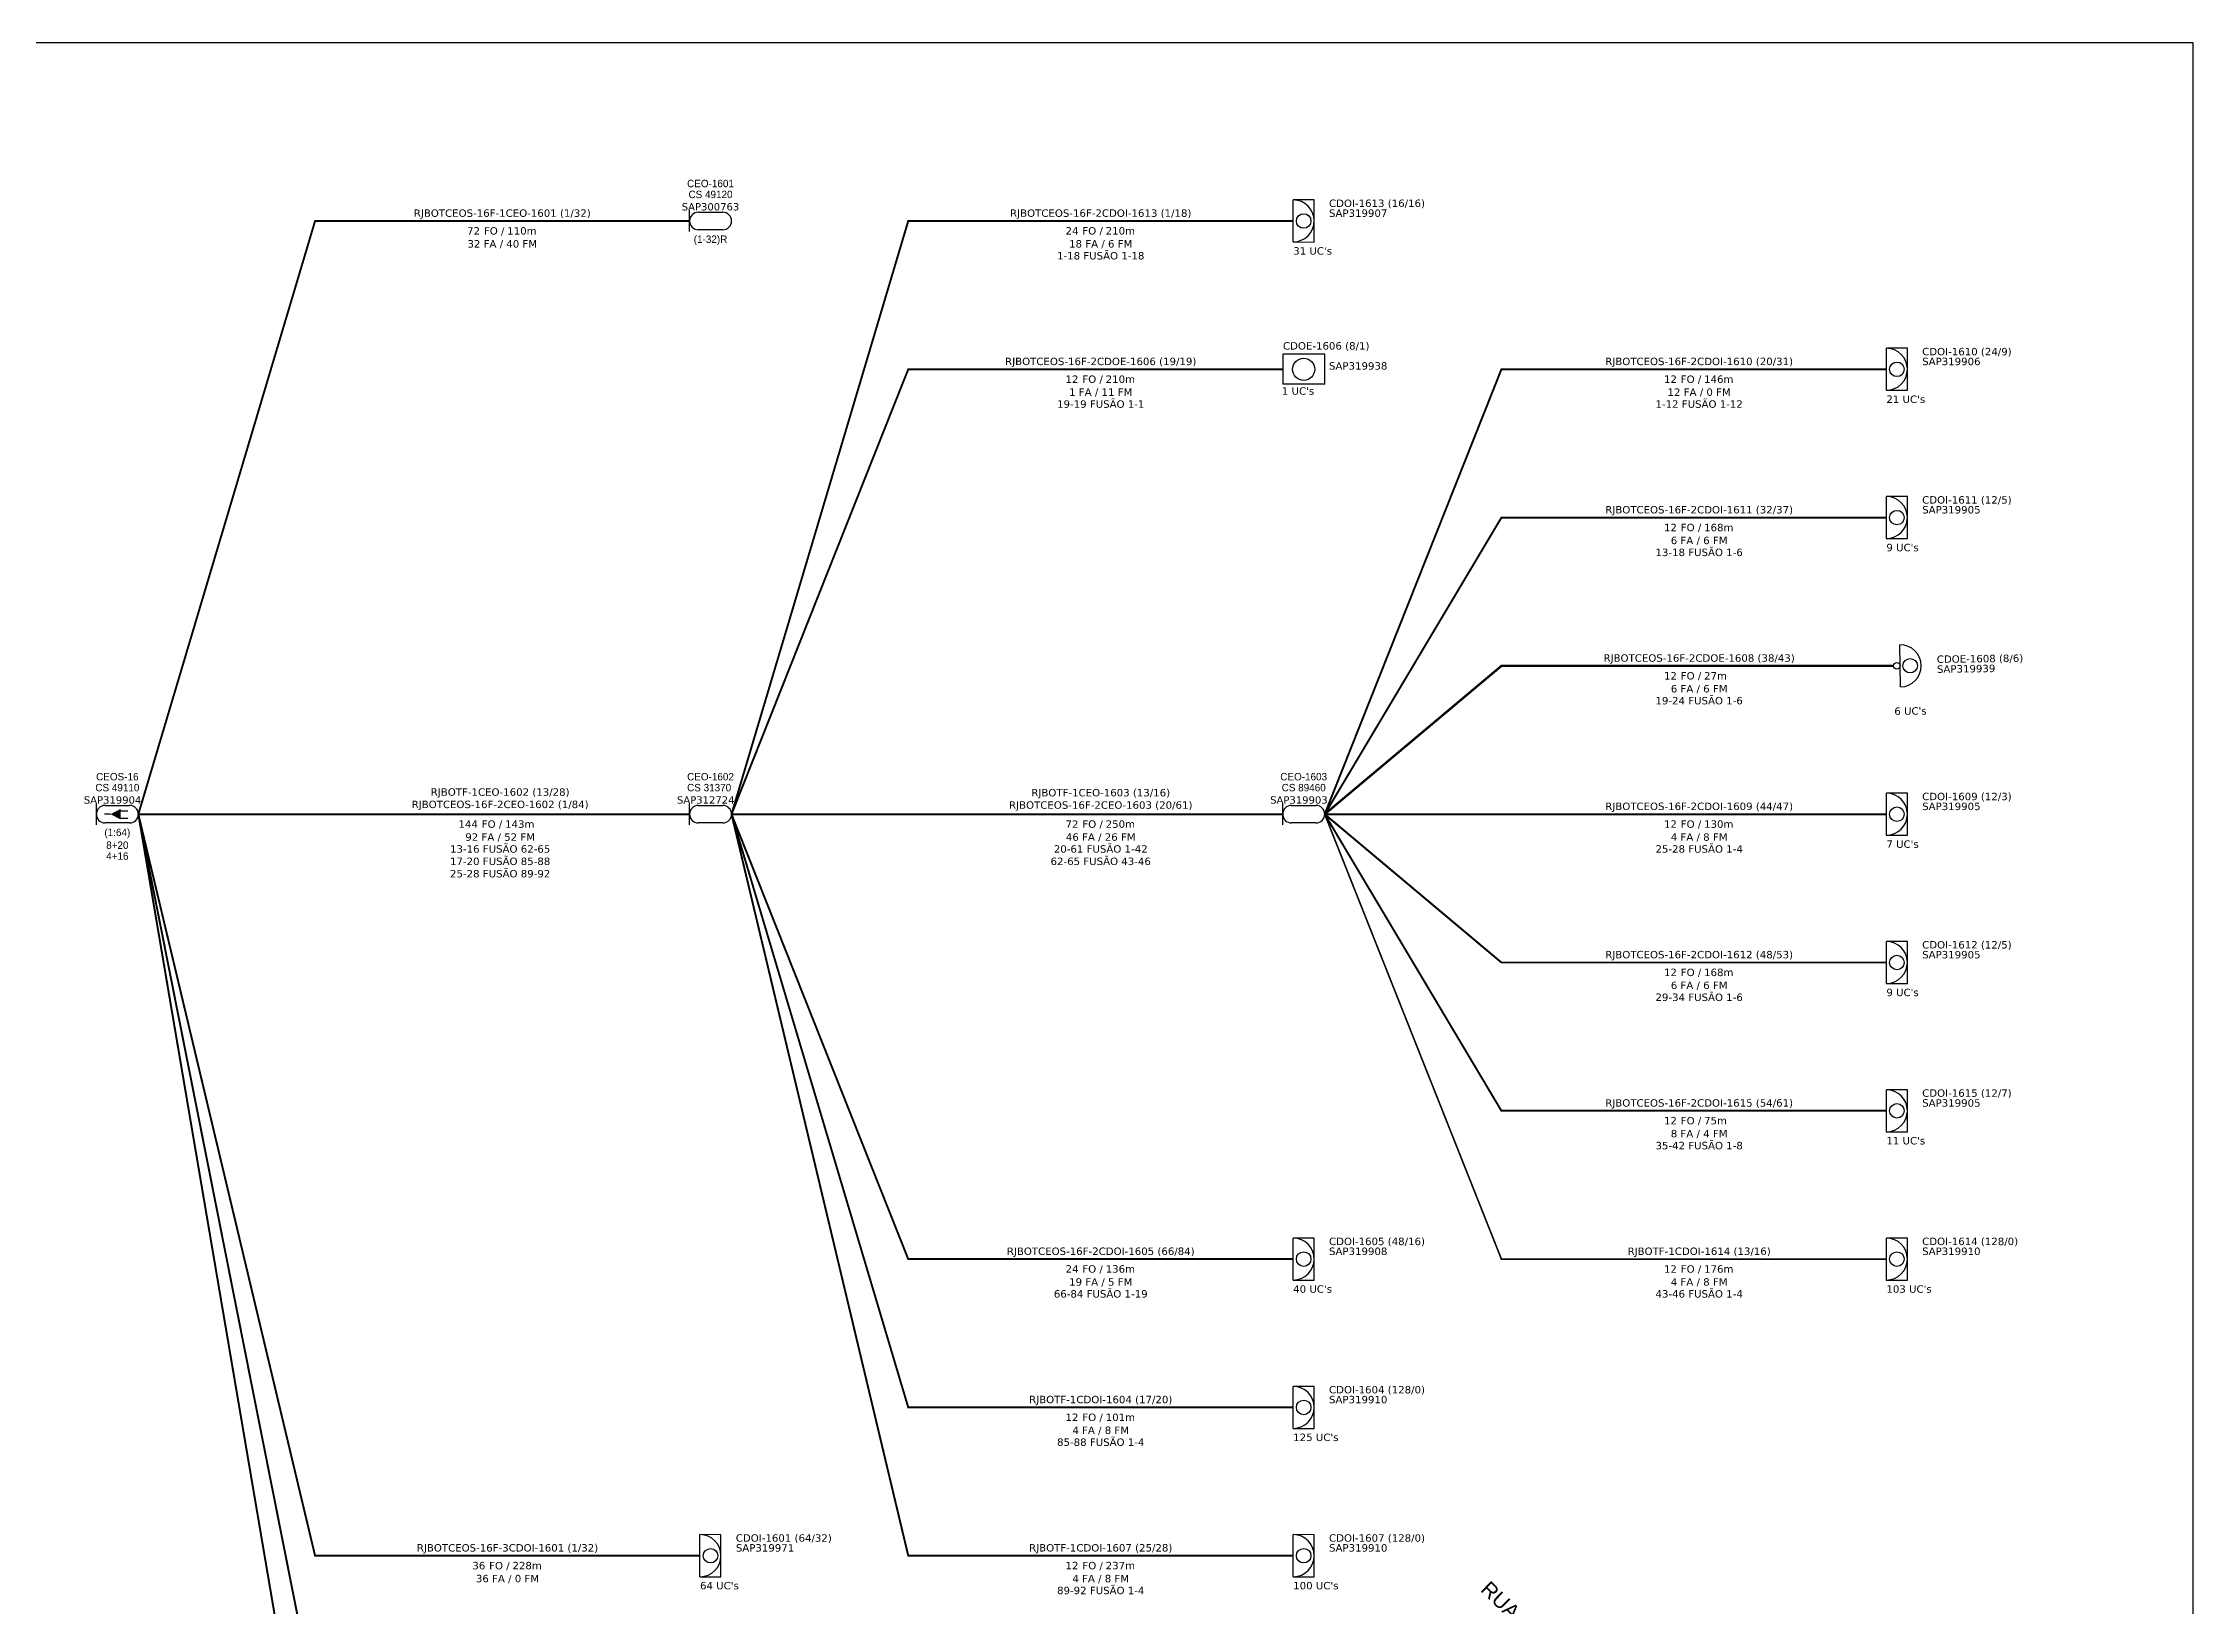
# Model space of a CAD drawing. Header units: millimetres. Extents: x -675 to 164, y 247 to 841.
# Drawn here: x -271.3 to 163.7, y 524.2 to 840.6 of the extents above; entities that cross this region are included whole.
import ezdxf
from ezdxf.enums import TextEntityAlignment as Align

# ---------------------------------------------------------------- set-up
doc = ezdxf.new("R2010")
doc.units = ezdxf.units.MM
doc.header["$LTSCALE"] = 0.1
doc.header["$MEASUREMENT"] = 0
for name, color, linetype in [('CD a instalar', 1, 'Continuous'), ('CDO_POSTE', 1, 'Continuous'), ('CDOE', 1, 'Continuous'), ('CDOI', 1, 'Continuous'), ('CEO', 1, 'Continuous'), ('CEOS', 1, 'Continuous'), ('LAYOUT', 7, 'Continuous'), ('MUB_SEGMENTO', 7, 'Continuous')]:
    doc.layers.add(name, color=color, linetype=linetype)
doc.layers.add('Texto_Cabos', color=1, linetype='Continuous', lineweight=20)
doc.styles.add('siredit', font='verdana.ttf')
doc.styles.get("Standard").update_dxf_attribs({"font": 'arial.ttf'})
doc.styles.add('Style-font000', font='font000.shx')
doc.linetypes.add('FENCELINE1', pattern='A,0.25,-0.1,[133,ltypeshp.shx,S=0.1,R=0,X=-0.1,Y=0],-0.1,1', length=1.45)

msp = doc.modelspace()

# ---------------------------------------------------------------- linework, layer by layer
msp.add_lwpolyline([(-674.88, 246.56), (163.69, 246.56), (163.69, 840.56), (-674.88, 840.56), (-674.88, 246.56)])
at = {"layer": 'CD a instalar', "color": 0, "linetype": 'Continuous', "const_width": 0.4}
for points in [[(-251.97, 684.55), (-216.22, 804.55), (-140.47, 804.55)], [(-131.97, 684.55), (-96.22, 774.55), (-20.47, 774.55)], [(-11.97, 684.55), (23.78, 774.55), (101.65, 774.55)], [(-11.97, 684.55), (23.78, 744.55), (101.65, 744.55)], [(-251.97, 684.55), (-216.22, 534.55), (-138.35, 534.55)], [(-251.97, 684.55), (-216.22, 504.55), (-138.35, 504.56)], [(-251.97, 684.55), (-216.22, 474.55), (-138.35, 474.56)], [(-251.97, 684.55), (-212.15, 684.55), (-140.47, 684.55)], [(-131.97, 684.55), (-96.22, 684.55), (-20.47, 684.55)], [(-131.97, 684.55), (-96.22, 594.55), (-18.35, 594.56)], [(-131.97, 684.55), (-96.22, 564.55), (-18.35, 564.55)], [(-131.97, 684.55), (-96.22, 534.55), (-18.34, 534.56)], [(-11.97, 684.55), (23.78, 684.55), (101.65, 684.55)], [(-11.97, 684.55), (23.78, 654.55), (101.65, 654.55)], [(-11.97, 684.55), (23.78, 624.55), (101.65, 624.56)]]:
    msp.add_lwpolyline(points, dxfattribs=at)
at = {"layer": 'CD a instalar', "color": 1, "linetype": 'Continuous', "const_width": 0.4}
msp.add_lwpolyline([(-131.97, 684.55), (-96.22, 804.55), (-18.35, 804.56)], dxfattribs=at)
at = {"layer": 'CDO_POSTE', "color": 0}
msp.add_lwpolyline([(104.51, 710.31), (104.4, 718.81)], dxfattribs=at)
for centre, radius in [((103.78, 714.55), 0.665), ((106.47, 714.59), 1.47)]:
    msp.add_circle(centre, radius, dxfattribs=at)
msp.add_arc((104.45, 714.56), 4.25, 270.7366, 90.7366, dxfattribs=at)
at = {"layer": 'CDOE', "color": 0}
for p, q in [((-11.97, 777.58), (-20.47, 777.58)), ((-20.47, 777.58), (-20.47, 771.53)), ((-11.97, 771.53), (-11.97, 777.58)), ((-11.97, 771.53), (-20.47, 771.53))]:
    msp.add_line(p, q, dxfattribs=at)
msp.add_circle((-16.22, 774.55), 2.24, dxfattribs=at)
at = {"layer": 'CDOI', "color": 1}
for p, q in [((-14.1, 808.8), (-18.35, 808.81)), ((-14.1, 800.3), (-14.1, 808.8)), ((-18.35, 800.31), (-14.1, 800.3))]:
    msp.add_line(p, q, dxfattribs=at)
at = {"layer": 'CDOI', "color": 0}
for p, q in [((105.9, 778.8), (101.65, 778.81)), ((105.9, 770.3), (105.9, 778.8)), ((101.65, 770.31), (105.9, 770.3)), ((105.9, 748.8), (101.65, 748.81)), ((105.9, 740.3), (105.9, 748.8)), ((101.65, 740.31), (105.9, 740.3)), ((105.9, 688.8), (101.65, 688.81)), ((105.9, 680.3), (105.9, 688.8)), ((101.65, 680.31), (105.9, 680.3)), ((105.9, 658.8), (101.65, 658.81)), ((105.9, 650.3), (105.9, 658.8)), ((101.65, 650.31), (105.9, 650.3)), ((105.9, 628.8), (101.65, 628.81)), ((105.9, 620.3), (105.9, 628.8)), ((101.65, 620.31), (105.9, 620.3)), ((-14.1, 598.8), (-18.35, 598.81)), ((-14.1, 590.3), (-14.1, 598.8)), ((105.9, 598.8), (101.65, 598.81)), ((105.9, 590.3), (105.9, 598.8)), ((-18.35, 590.31), (-14.1, 590.3)), ((101.65, 590.31), (105.9, 590.3)), ((-14.1, 568.8), (-18.35, 568.81)), ((-14.1, 560.3), (-14.1, 568.8)), ((-18.35, 560.31), (-14.1, 560.3)), ((-134.1, 538.8), (-138.35, 538.81)), ((-134.1, 530.3), (-134.1, 538.8)), ((-14.09, 538.8), (-18.34, 538.81)), ((-14.1, 530.3), (-14.09, 538.8)), ((-138.35, 530.31), (-134.1, 530.3)), ((-18.35, 530.31), (-14.1, 530.3))]:
    msp.add_line(p, q, dxfattribs=at)
at = {"layer": 'CDOI'}
msp.add_lwpolyline([(-18.35, 800.31), (-18.35, 808.81)], dxfattribs=at)
at = {"layer": 'CDOI', "color": 0}
for points in [[(101.65, 770.31), (101.65, 778.81)], [(101.65, 740.31), (101.65, 748.81)], [(101.65, 680.31), (101.65, 688.81)], [(101.65, 650.31), (101.65, 658.81)], [(101.65, 620.31), (101.65, 628.81)], [(-18.35, 590.31), (-18.35, 598.81)], [(101.65, 590.31), (101.65, 598.81)], [(-18.35, 560.31), (-18.35, 568.81)], [(-138.35, 530.31), (-138.35, 538.81)], [(-18.35, 530.31), (-18.34, 538.81)]]:
    msp.add_lwpolyline(points, dxfattribs=at)
at = {"layer": 'CDOI', "color": 1}
msp.add_circle((-16.22, 804.55), 1.47, dxfattribs=at)
at = {"layer": 'CDOI', "color": 0}
for centre in [(103.78, 774.55), (103.78, 744.55), (103.78, 684.55), (103.78, 654.55), (103.78, 624.55), (-16.22, 594.55), (103.78, 594.55), (-16.22, 564.55), (-136.22, 534.55), (-16.22, 534.55)]:
    msp.add_circle(centre, 1.47, dxfattribs=at)
at = {"layer": 'CDOI', "color": 1}
msp.add_arc((-18.35, 804.56), 4.25, 269.9724, 89.9724, dxfattribs=at)
at = {"layer": 'CDOI', "color": 0}
for centre in [(101.65, 774.56), (101.65, 744.56), (101.65, 684.56), (101.65, 654.56), (101.65, 624.56), (-18.35, 594.56), (101.65, 594.56), (-18.35, 564.56), (-138.35, 534.56), (-18.34, 534.56)]:
    msp.add_arc(centre, 4.25, 269.9724, 89.9724, dxfattribs=at)
at = {"layer": 'CEO', "color": 0}
for p, q in [((-138.7, 806.32), (-133.74, 806.32)), ((-133.74, 802.79), (-138.7, 802.79)), ((-18.7, 686.32), (-13.74, 686.32)), ((-13.74, 682.79), (-18.7, 682.79))]:
    msp.add_line(p, q, dxfattribs=at)
at = {"layer": 'CEO', "color": 5}
for p, q in [((-138.7, 686.32), (-133.74, 686.32)), ((-133.74, 682.79), (-138.7, 682.79))]:
    msp.add_line(p, q, dxfattribs=at)
at = {"layer": 'CEO', "color": 0}
for points in [[(-140.47, 802.42), (-140.47, 806.69)], [(-20.47, 682.42), (-20.47, 686.69)]]:
    msp.add_lwpolyline(points, dxfattribs=at)
at = {"layer": 'CEO', "color": 5}
msp.add_lwpolyline([(-140.47, 682.42), (-140.47, 686.69)], dxfattribs=at)
at = {"layer": 'CEO', "color": 0}
for centre, start, end in [((-138.7, 804.55), 90, 270), ((-133.74, 804.55), 270, 90), ((-18.7, 684.55), 90, 270), ((-13.74, 684.55), 270, 90)]:
    msp.add_arc(centre, 1.77, start, end, dxfattribs=at)
at = {"layer": 'CEO', "color": 5}
for centre, start, end in [((-138.7, 684.55), 90, 270), ((-133.74, 684.55), 270, 90)]:
    msp.add_arc(centre, 1.77, start, end, dxfattribs=at)
at = {"layer": 'CEOS', "color": 0}
for p, q in [((-258.7, 686.32), (-253.74, 686.32)), ((-253.74, 682.79), (-258.7, 682.79))]:
    msp.add_line(p, q, dxfattribs=at)
for points in [[(-260.47, 682.42), (-260.47, 686.69)], [(-257.59, 684.55), (-258.79, 684.55)], [(-255.64, 685.26), (-254.13, 685.26)], [(-255.64, 683.78), (-254.13, 683.78)]]:
    msp.add_lwpolyline(points, dxfattribs=at)
msp.add_lwpolyline([(-257.59, 684.55, 0, 2.18, 0), (-255.54, 684.55, 2.18, 2.18, 0)], format="xyseb", dxfattribs=at)
for centre, start, end in [((-258.7, 684.55), 90, 270), ((-253.74, 684.55), 270, 90)]:
    msp.add_arc(centre, 1.77, start, end, dxfattribs=at)
at = {"layer": 'LAYOUT', "color": 0, "linetype": 'FENCELINE1', "ltscale": 0.05}
for points, const_width in [([(-11.97, 684.55), (23.78, 714.55), (103.11, 714.55)], 0.471), ([(-11.97, 684.55), (23.78, 594.55), (101.65, 594.55)], 0.332)]:
    msp.add_lwpolyline(points, dxfattribs=dict(at, const_width=const_width))

# ---------------------------------------------------------------- texts
at = {"layer": 'CDO_POSTE', "color": 0, "lineweight": 40, "style": 'siredit'}
for s, p in [('CDOE-1608 (8/6)', (111.86, 715.9)), ('SAP319939', (111.89, 713.9)), ("6 UC's", (103.26, 705.39))]:
    msp.add_text(s, height=1.5, rotation=0.7366, dxfattribs=at).set_placement(p, align=Align.MIDDLE_LEFT)
at = {"layer": 'CDOE', "color": 0, "lineweight": 40, "style": 'siredit'}
for s, p in [('CDOE-1606 (8/1)', (-20.41, 779.29)), ('SAP319938', (-11.1, 775.24)), ("1 UC's", (-20.63, 770.16))]:
    msp.add_text(s, height=1.5, dxfattribs=at).set_placement(p, align=Align.MIDDLE_LEFT)
at = {"layer": 'CDOI', "color": 1, "lineweight": 40, "style": 'siredit'}
for s, p in [('CDOI-1613 (16/16)', (-11.1, 808.14)), ('SAP319907', (-11.1, 806.14)), ("31 UC's", (-18.34, 798.5))]:
    msp.add_text(s, height=1.5, rotation=359.9724, dxfattribs=at).set_placement(p, align=Align.MIDDLE_LEFT)
at = {"layer": 'CDOI', "color": 0, "lineweight": 40, "style": 'siredit'}
for s, p in [('CDOI-1610 (24/9)', (108.9, 778.14)), ('SAP319906', (108.9, 776.14)), ("21 UC's", (101.66, 768.5)), ('CDOI-1611 (12/5)', (108.9, 748.14)), ('SAP319905', (108.9, 746.14)), ("9 UC's", (101.66, 738.5)), ('CDOI-1609 (12/3)', (108.9, 688.14)), ('SAP319905', (108.9, 686.14)), ("7 UC's", (101.66, 678.5)), ('CDOI-1612 (12/5)', (108.9, 658.14)), ('SAP319905', (108.9, 656.14)), ("9 UC's", (101.66, 648.5)), ('CDOI-1615 (12/7)', (108.9, 628.14)), ('SAP319905', (108.9, 626.14)), ("11 UC's", (101.66, 618.5)), ('CDOI-1605 (48/16)', (-11.1, 598.14)), ('SAP319908', (-11.1, 596.14)), ('CDOI-1614 (128/0)', (108.9, 598.14)), ('SAP319910', (108.9, 596.14)), ("40 UC's", (-18.34, 588.5)), ("103 UC's", (101.66, 588.5)), ('CDOI-1604 (128/0)', (-11.1, 568.14)), ('SAP319910', (-11.1, 566.14)), ("125 UC's", (-18.34, 558.5)), ('CDOI-1601 (64/32)', (-131.1, 538.14)), ('SAP319971', (-131.1, 536.14)), ('CDOI-1607 (128/0)', (-11.09, 538.14)), ('SAP319910', (-11.09, 536.14)), ("64 UC's", (-138.34, 528.5)), ("100 UC's", (-18.34, 528.5))]:
    msp.add_text(s, height=1.5, rotation=359.9724, dxfattribs=at).set_placement(p, align=Align.MIDDLE_LEFT)
at = {"layer": 'CEO', "color": 0, "lineweight": 40}
for s, height, style, p in [('CEO-1601', 1.499, 'Style-font000', (-136.22, 812.14)), ('CS 49120', 1.499, 'Style-font000', (-136.22, 809.93)), ('SAP300763', 1.478, 'siredit', (-136.22, 807.43)), ('CEO-1603', 1.499, 'Style-font000', (-16.22, 692.14)), ('SAP319903   ', 1.4783, 'siredit', (-16.22, 687.43)), ('CS 89460', 1.499, 'Style-font000', (-16.22, 689.93))]:
    msp.add_text(s, height=height, dxfattribs=dict(at, style=style)).set_placement(p, align=Align.MIDDLE_CENTER)
at = {"layer": 'CEO', "color": 0, "lineweight": 40, "style": 'Style-font000'}
msp.add_text('(1-32)R', height=1.499, dxfattribs=at).set_placement((-136.22, 801.62), align=Align.TOP_CENTER)
at = {"layer": 'CEO', "color": 5, "lineweight": 40}
for s, height, style, p in [('CEO-1602', 1.499, 'Style-font000', (-136.22, 692.14)), ('SAP312724   ', 1.4783, 'siredit', (-136.22, 687.43)), ('CS 31370 ', 1.499, 'Style-font000', (-136.22, 689.93))]:
    msp.add_text(s, height=height, dxfattribs=dict(at, style=style)).set_placement(p, align=Align.MIDDLE_CENTER)
at = {"layer": 'CEOS', "color": 0, "lineweight": 40}
for s, height, style, p in [('CEOS-16', 1.499, 'Style-font000', (-256.22, 692.14)), ('SAP319904   ', 1.4783, 'siredit', (-256.22, 687.43)), ('CS 49110', 1.499, 'Style-font000', (-256.22, 689.93))]:
    msp.add_text(s, height=height, dxfattribs=dict(at, style=style)).set_placement(p, align=Align.MIDDLE_CENTER)
at = {"layer": 'CEOS', "color": 0, "lineweight": 40, "style": 'Style-font000'}
for s, p in [('(1:64)', (-256.22, 681.62)), ('8+20', (-256.22, 679.04)), ('4+16', (-256.22, 676.82))]:
    msp.add_text(s, height=1.499, dxfattribs=at).set_placement(p, align=Align.TOP_CENTER)
at = {"layer": 'MUB_SEGMENTO', "color": 253}
msp.add_text('RUA  MIGUEL PEREIRA', height=3, rotation=316.2563, dxfattribs=at).set_placement((19.36, 527.5))
at = {"layer": 'Texto_Cabos', "color": 0, "lineweight": 40, "style": 'siredit'}
for s, p in [('72', (-182.85, 802.55)), ('12', (-61.78, 772.55)), ('12', (59.28, 772.55)), ('12', (59.28, 742.55)), ('12', (59.28, 712.55)), ('144', (-183.28, 682.55)), ('72', (-61.78, 682.55)), ('12', (59.28, 682.55)), ('12', (59.28, 652.55)), ('12', (59.28, 622.56)), ('24', (-61.78, 592.56)), ('12', (59.28, 592.55)), ('12', (-61.78, 562.55)), ('36', (-181.79, 532.55)), ('12', (-61.78, 532.56))]:
    msp.add_text(s, height=1.5, dxfattribs=at).set_placement(p, align=Align.MIDDLE_RIGHT)
for s, p in [('32 FA / 40 FM', (-178.35, 799.93)), ('1 FA / 11 FM', (-57.28, 769.93)), ('12 FA / 0 FM', (63.78, 769.93)), ('6 FA / 6 FM', (63.78, 739.93)), ('6 FA / 6 FM', (63.78, 709.93)), ('92 FA / 52 FM', (-178.78, 679.93)), ('46 FA / 26 FM', (-57.28, 679.93)), ('4 FA / 8 FM', (63.78, 679.93)), ('6 FA / 6 FM', (63.78, 649.93)), ('8 FA / 4 FM', (63.78, 619.93)), ('19 FA / 5 FM', (-57.28, 589.93)), ('4 FA / 8 FM', (63.78, 589.93)), ('4 FA / 8 FM', (-57.28, 559.93)), ('36 FA / 0 FM', (-177.29, 529.93)), ('4 FA / 8 FM', (-57.28, 529.93))]:
    msp.add_text(s, height=1.5, dxfattribs=at).set_placement(p, align=Align.MIDDLE_CENTER)
at = {"layer": 'Texto_Cabos', "color": 0, "style": 'siredit'}
for p in [(-177.91, 802.55), (-56.85, 772.55), (64.21, 772.55), (64.21, 742.55), (64.21, 712.55), (-178.35, 682.55), (-56.85, 682.55), (64.21, 682.55), (64.21, 652.55), (64.21, 622.56), (-56.85, 592.56), (64.21, 592.55), (-56.85, 562.55), (-176.85, 532.55), (-56.84, 532.56)]:
    msp.add_text('FO /', height=1.5, dxfattribs=at).set_placement(p, align=Align.MIDDLE_RIGHT)
at = {"layer": 'Texto_Cabos', "color": 0, "lineweight": 40, "style": 'siredit'}
for s, p in [('110m', (-177.35, 802.55)), ('210m', (-56.28, 772.55)), ('146m', (64.78, 772.55)), ('168m', (64.78, 742.55)), ('27m', (64.78, 712.55)), ('143m', (-177.78, 682.55)), ('250m', (-56.28, 682.55)), ('130m', (64.78, 682.55)), ('168m', (64.78, 652.55)), ('75m', (64.78, 622.56)), ('136m', (-56.28, 592.56)), ('176m', (64.78, 592.55)), ('101m', (-56.28, 562.55)), ('228m', (-176.29, 532.55)), ('237m', (-56.28, 532.56))]:
    msp.add_text(s, height=1.5, dxfattribs=at).set_placement(p, align=Align.MIDDLE_LEFT)
at = {"layer": 'Texto_Cabos', "color": 1, "lineweight": 40, "style": 'siredit'}
msp.add_text('24', height=1.5, dxfattribs=at).set_placement((-61.78, 802.56), align=Align.MIDDLE_RIGHT)
msp.add_text('18 FA / 6 FM', height=1.5, dxfattribs=at).set_placement((-57.28, 799.93), align=Align.MIDDLE_CENTER)
at = {"layer": 'Texto_Cabos', "color": 1, "style": 'siredit'}
msp.add_text('FO /', height=1.5, dxfattribs=at).set_placement((-56.85, 802.56), align=Align.MIDDLE_RIGHT)
at = {"layer": 'Texto_Cabos', "color": 1, "lineweight": 40, "style": 'siredit'}
msp.add_text('210m', height=1.5, dxfattribs=at).set_placement((-56.28, 802.56), align=Align.MIDDLE_LEFT)
at = {"layer": 'Texto_Cabos', "color": 0, "char_height": 1.5, "style": 'siredit'}
for s, insert, attachment_point in [('RJBOTCEOS-16F-1CEO-1601 (1/32)', (-178.35, 805.94), 5), ('RJBOTCEOS-16F-2CDOE-1606 (19/19)', (-57.28, 775.94), 5), ('RJBOTCEOS-16F-2CDOI-1610 (20/31)', (63.78, 775.94), 5), ('19-19 FUSÃO 1-1', (-57.28, 768.27), 2), ('1-12 FUSÃO 1-12', (63.78, 768.27), 2), ('RJBOTCEOS-16F-2CDOI-1611 (32/37)', (63.78, 745.94), 5), ('13-18 FUSÃO 1-6', (63.78, 738.27), 2), ('RJBOTCEOS-16F-2CDOE-1608 (38/43)', (63.78, 715.94), 5), ('19-24 FUSÃO 1-6', (63.78, 708.27), 2), ('RJBOTF-1CEO-1602 (13/28)\\PRJBOTCEOS-16F-2CEO-1602 (1/84)', (-178.78, 687.58), 5), ('RJBOTF-1CEO-1603 (13/16)\\PRJBOTCEOS-16F-2CEO-1603 (20/61)', (-57.28, 687.45), 5), ('RJBOTCEOS-16F-2CDOI-1609 (44/47)', (63.78, 685.94), 5), ('13-16 FUSÃO 62-65\\P17-20 FUSÃO 85-88\\P25-28 FUSÃO 89-92', (-178.78, 678.27), 2), ('20-61 FUSÃO 1-42\\P62-65 FUSÃO 43-46', (-57.28, 678.27), 2), ('25-28 FUSÃO 1-4', (63.78, 678.27), 2), ('RJBOTCEOS-16F-2CDOI-1612 (48/53)', (63.78, 655.94), 5), ('29-34 FUSÃO 1-6', (63.78, 648.27), 2), ('RJBOTCEOS-16F-2CDOI-1615 (54/61)', (63.78, 625.94), 5), ('35-42 FUSÃO 1-8', (63.78, 618.27), 2), ('RJBOTCEOS-16F-2CDOI-1605 (66/84)', (-57.28, 595.94), 5), ('RJBOTF-1CDOI-1614 (13/16)', (63.78, 595.94), 5), ('66-84 FUSÃO 1-19', (-57.28, 588.27), 2), ('43-46 FUSÃO 1-4', (63.78, 588.27), 2), ('RJBOTF-1CDOI-1604 (17/20)', (-57.28, 565.94), 5), ('85-88 FUSÃO 1-4', (-57.28, 558.27), 2), ('RJBOTCEOS-16F-3CDOI-1601 (1/32)', (-177.29, 535.94), 5), ('RJBOTF-1CDOI-1607 (25/28)', (-57.28, 535.94), 5), ('89-92 FUSÃO 1-4', (-57.28, 528.27), 2)]:
    msp.add_mtext(s, dxfattribs=dict(at, insert=insert, attachment_point=attachment_point))
at = {"layer": 'Texto_Cabos', "color": 1, "char_height": 1.5, "style": 'siredit'}
for s, insert, attachment_point in [('RJBOTCEOS-16F-2CDOI-1613 (1/18)', (-57.28, 805.94), 5), ('1-18 FUSÃO 1-18', (-57.28, 798.27), 2)]:
    msp.add_mtext(s, dxfattribs=dict(at, insert=insert, attachment_point=attachment_point))

doc.saveas('drawing.dxf')
